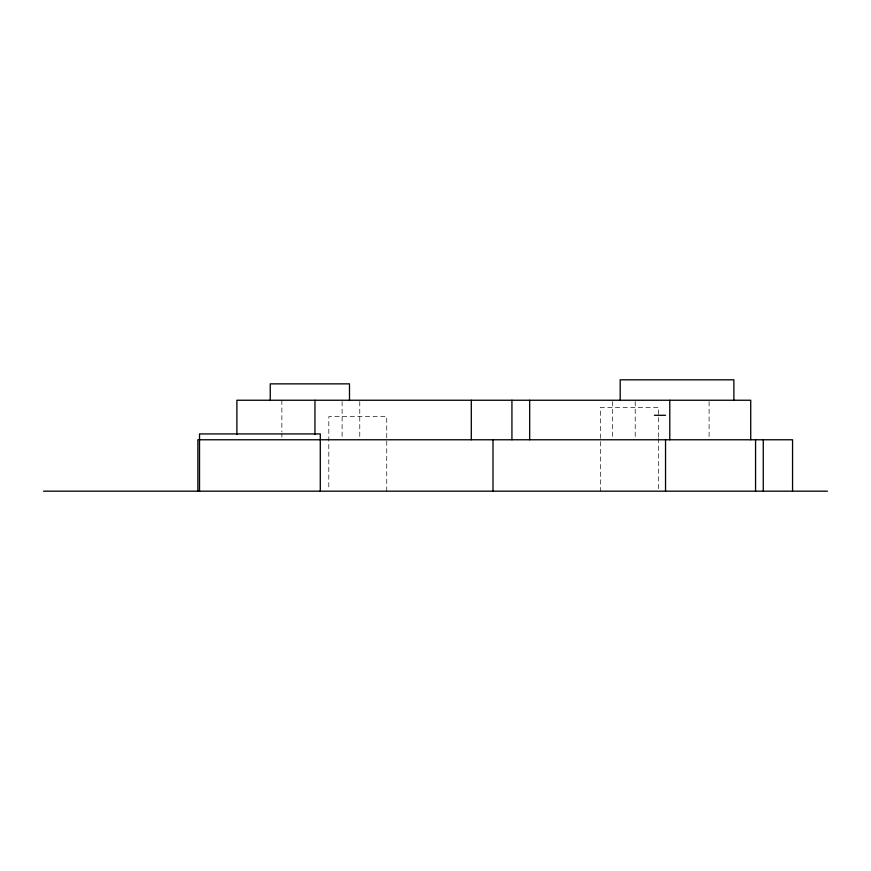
<?xml version="1.0" encoding="UTF-8"?>
<svg xmlns="http://www.w3.org/2000/svg" width="871" height="871" viewBox="0 0 871 871"><rect width="100%" height="100%" fill="white"/><g stroke="black" fill="none" stroke-linecap="round" stroke-linejoin="round"><path stroke-width="0.65" stroke-dasharray="4.36 3.27" d="M709.092 401.564L709.092 437.133M658.683 437.155L658.683 407.432L600.5 407.432L600.5 491.179M658.683 438.505L658.683 489.829M635.209 401.564L635.209 437.133M612.542 401.564L612.542 437.133M386.746 491.179L386.746 416.643L328.813 416.643L328.813 489.829M359.777 401.564L359.777 437.133M342.107 401.564L342.107 437.133M281.866 400.246L281.866 431.864M281.866 433.181L281.866 437.133"/><path stroke-width="1.31" d="M654.426 415.293L665.542 415.293M43.55 491.179L827.45 491.179M792.556 491.179L792.556 439.768L197.869 439.768L197.869 491.179M763.268 439.768L763.268 491.179M755.56 439.768L755.56 491.179M750.726 439.768L750.726 400.246L236.89 400.246L236.89 434.498M733.872 400.246L733.872 379.821L620.196 379.821L620.196 400.246M669.788 400.246L669.788 439.768M665.542 439.768L665.542 491.179M529.677 400.246L529.677 439.768M511.93 400.246L511.93 439.768M492.997 439.768L492.997 491.179M471.298 400.246L471.298 439.768M349.489 400.246L349.489 383.861L270.239 383.861L270.239 400.246M320.288 491.179L320.288 433.932L199.524 433.932L199.524 491.179M314.964 400.246L314.964 434.498"/></g></svg>
